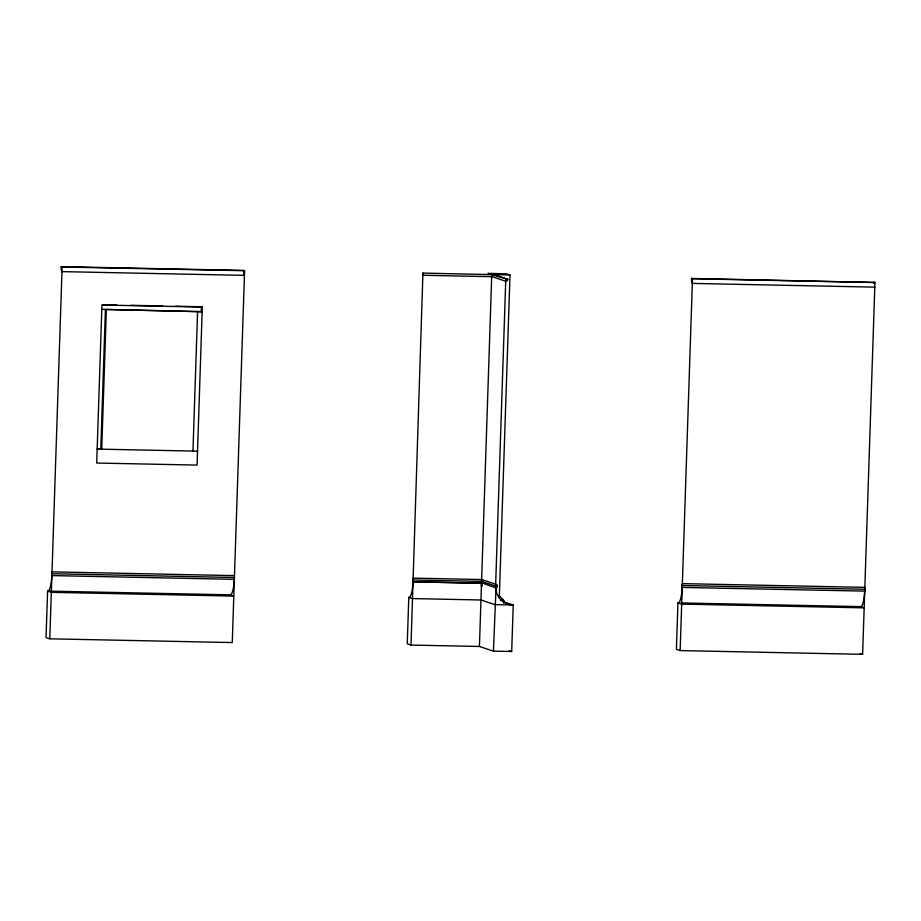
<?xml version="1.0" encoding="UTF-8"?>
<svg xmlns="http://www.w3.org/2000/svg" width="921" height="921" viewBox="0 0 921 921"><rect width="100%" height="100%" fill="white"/><g stroke="black" fill="none" stroke-linecap="round" stroke-linejoin="round"><path stroke-width="1.38" d="M491.492 276.335L505.721 281.319A2.049 2.003 -71.7 0 0 507.793 279.316L491.756 274.631L422.923 273.088L423.257 275.264L491.687 276.668A2.049 2.003 -71.7 0 0 492.205 276.611M243.662 270.417L244.595 270.716L232.265 642.559L49.792 638.817L62.121 266.975L61.189 266.664A4.663 0.944 -88.8 0 0 61.972 271.626L244.445 275.367A4.663 0.944 -88.8 0 1 243.662 270.417L61.189 266.664M106.352 309.744L101.724 449.183L100.792 448.872L105.42 309.433L202.16 311.712L102.001 309.364M192.961 451.06L197.589 311.62L196.657 311.31M201.215 311.402L201.377 306.751L175.566 306.221M202.309 307.061L197.071 465.093L96.705 463.033L101.943 305.001L202.309 307.061L201.377 306.751M495.602 586.044L481.579 581.393L413.149 579.988L412.861 584.766A18.639 3.776 -88.8 0 1 408.797 597.349L407.255 643.825L410.996 645.068L479.427 646.473L493.449 651.112L511.696 651.492L513.239 605.005A18.639 18.213 -71.7 0 1 496.074 590.868L495.602 586.044L505.779 279.282M410.996 645.068L422.923 273.088M479.427 646.473L491.756 274.631M493.449 651.112L496.016 587.851A1.865 1.819 -71.7 0 0 495.671 584.179L481.648 579.539L413.218 578.135L412.781 579.873L413.092 581.853L481.764 583.258M499.286 598.04L510.004 275.011L506.262 273.767L488.015 273.387L491.342 274.493M503.683 603.278L503.775 600.457L499.366 595.714M680.815 602.933L860.421 606.617A18.639 3.776 -88.8 0 0 864.485 594.033L864.773 589.256L682.3 585.514L682.012 590.292A18.639 3.776 -88.8 0 1 677.948 602.875L676.405 649.351L680.147 650.583L862.62 654.336L874.95 282.494L691.544 278.441A4.663 0.944 -88.8 0 0 692.327 283.403L874.8 287.145A4.663 0.944 -88.8 0 1 874.559 286.903M680.147 650.583L692.477 278.752L691.544 278.441M481.292 586.17L481.579 581.393L482.04 586.216M481.453 579.723L481.648 579.539A1.865 1.819 -71.7 0 1 482.109 579.608M234.383 575.625L52.013 571.849L51.887 575.637M510.004 275.011L493.76 274.677L507.793 279.316M692.477 278.752L874.95 282.494M62.121 266.975L244.595 270.716M102.45 304.724L116.783 305.012M131.116 305.312L162.66 305.956M97.373 448.803L100.792 448.872M97.166 449.091L197.531 451.152M413.045 581.807L481.994 583.2A1.865 1.819 -71.7 0 0 483.134 582.36M51.841 575.59L234.314 579.332L234.038 577.858M230.066 594.839A18.639 3.776 -88.8 0 0 234.13 582.256L234.418 577.49L51.944 573.737L51.657 578.515A18.639 3.776 -88.8 0 1 47.593 591.098L51.334 592.33L233.807 596.083L230.066 594.839L47.593 591.098L46.05 637.574L49.792 638.817M500.356 600.388L503.775 600.457M860.421 606.617L864.151 607.848L681.69 604.107L677.948 602.875M860.122 653.507L862.62 654.336M495.786 587.909L481.269 582.625M503.039 601.632L513.239 605.005L494.991 604.637L480.969 599.985L412.539 598.581L408.797 597.349M509.14 650.64L511.696 651.492M874.006 283.403A4.663 0.944 -88.8 0 1 874.017 282.183M681.92 585.388L682.242 587.414L864.658 591.109L864.842 587.368L682.369 583.626L681.92 585.388"/></g></svg>
